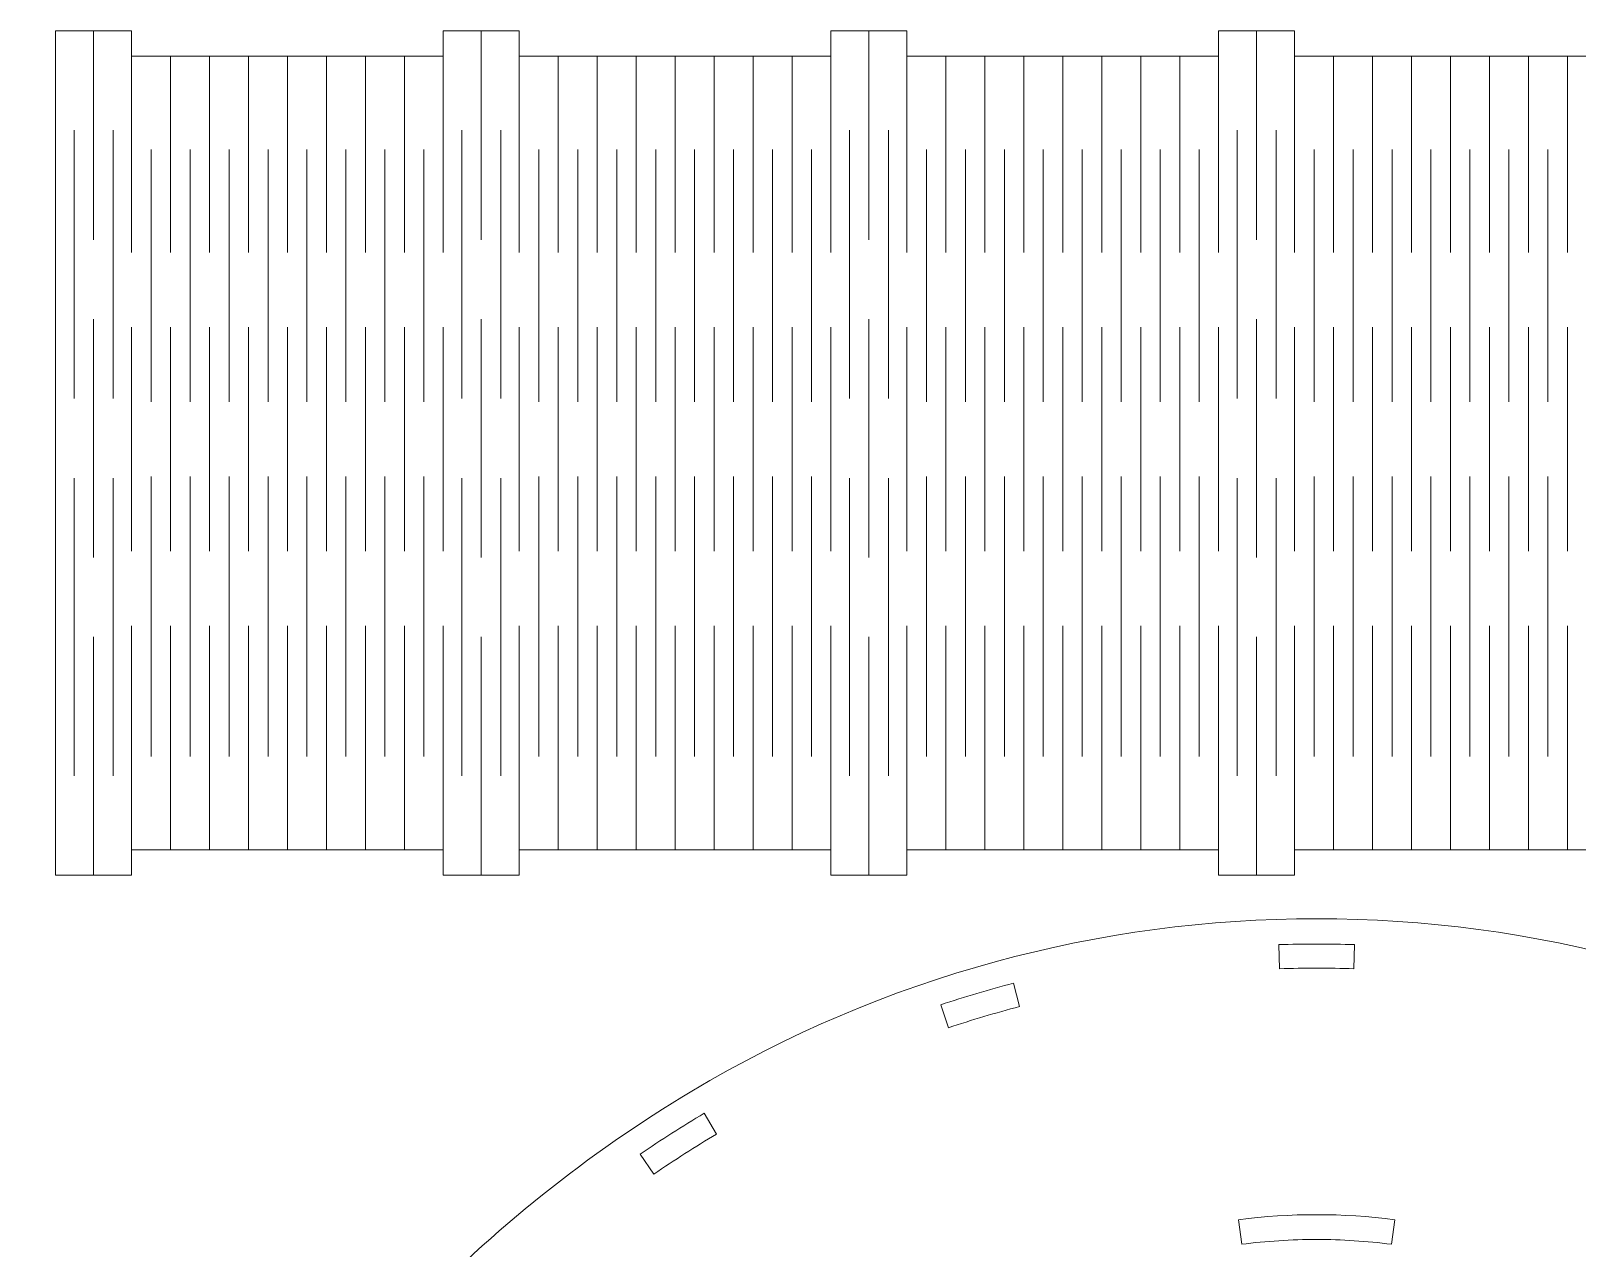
# Model space of a CAD drawing. Header units: millimetres. Extents: x -407 to 406, y -530 to 530.
# Drawn here: x -407.2 to -224, y -252.6 to -108.4 of the extents above; entities that cross this region are included whole.
import ezdxf

# ---------------------------------------------------------------- set-up
doc = ezdxf.new("R2010")
doc.units = ezdxf.units.MM
doc.header["$MEASUREMENT"] = 0
doc.layers.add('Camada 1', color=7, linetype='Continuous')

msp = doc.modelspace()

# ---------------------------------------------------------------- linework, layer by layer
at = {"layer": 'Camada 1', "color": 250, "lineweight": 20}
for points, knots in [([(75.3357, -111.4073), (75.3357, -111.4073), (45.2657, -111.4073), (45.2657, -111.4073), (45.2657, -111.4073), (45.2657, -111.4073), (45.2657, -108.4073), (45.2657, -108.4073), (45.2657, -108.4073), (45.2657, -108.4073), (36.2609, -108.4073), (36.2609, -108.4073), (36.2609, -108.4073), (36.2609, -108.4073), (36.2609, -111.4073), (36.2609, -111.4073), (36.2609, -111.4073), (36.2609, -111.4073), (5.2986, -111.4073), (5.2986, -111.4073), (5.2986, -111.4073), (5.2986, -111.4073), (5.2986, -108.4073), (5.2986, -108.4073), (5.2986, -108.4073), (5.2986, -108.4073), (-3.7062, -108.4073), (-3.7062, -108.4073), (-3.7062, -108.4073), (-3.7062, -108.4073), (-3.7062, -111.4073), (-3.7062, -111.4073), (-3.7062, -111.4073), (-3.7062, -111.4073), (-34.6685, -111.4073), (-34.6685, -111.4073), (-34.6685, -111.4073), (-34.6685, -111.4073), (-34.6685, -108.4073), (-34.6685, -108.4073), (-34.6685, -108.4073), (-34.6685, -108.4073), (-43.6733, -108.4073), (-43.6733, -108.4073), (-43.6733, -108.4073), (-43.6733, -108.4073), (-43.6733, -111.4073), (-43.6733, -111.4073), (-43.6733, -111.4073), (-43.6733, -111.4073), (-73.7433, -111.4073), (-73.7433, -111.4073), (-73.7433, -111.4073), (-73.7433, -111.4073), (-73.7433, -108.4073), (-73.7433, -108.4073), (-73.7433, -108.4073), (-73.7433, -108.4073), (-82.7476, -108.4073), (-82.7476, -108.4073), (-82.7476, -108.4073), (-82.7476, -108.4073), (-82.7476, -111.4073), (-82.7476, -111.4073), (-82.7476, -111.4073), (-82.7476, -111.4073), (-119.6716, -111.4073), (-119.6716, -111.4073), (-119.6716, -111.4073), (-119.6716, -111.4073), (-119.6716, -108.4073), (-119.6716, -108.4073), (-119.6716, -108.4073), (-119.6716, -108.4073), (-128.6759, -108.4073), (-128.6759, -108.4073), (-128.6759, -108.4073), (-128.6759, -108.4073), (-128.6759, -111.4073), (-128.6759, -111.4073), (-128.6759, -111.4073), (-128.6759, -111.4073), (-165.6, -111.4073), (-165.6, -111.4073), (-165.6, -111.4073), (-165.6, -111.4073), (-165.6, -108.4073), (-165.6, -108.4073), (-165.6, -108.4073), (-165.6, -108.4073), (-174.6042, -108.4073), (-174.6042, -108.4073), (-174.6042, -108.4073), (-174.6042, -108.4073), (-174.6042, -111.4073), (-174.6042, -111.4073), (-174.6042, -111.4073), (-174.6042, -111.4073), (-211.5283, -111.4073), (-211.5283, -111.4073), (-211.5283, -111.4073), (-211.5283, -111.4073), (-211.5283, -108.4073), (-211.5283, -108.4073), (-211.5283, -108.4073), (-211.5283, -108.4073), (-220.5326, -108.4073), (-220.5326, -108.4073), (-220.5326, -108.4073), (-220.5326, -108.4073), (-220.5326, -111.4073), (-220.5326, -111.4073), (-220.5326, -111.4073), (-220.5326, -111.4073), (-257.4566, -111.4073), (-257.4566, -111.4073), (-257.4566, -111.4073), (-257.4566, -111.4073), (-257.4566, -108.4073), (-257.4566, -108.4073), (-257.4566, -108.4073), (-257.4566, -108.4073), (-266.4609, -108.4073), (-266.4609, -108.4073), (-266.4609, -108.4073), (-266.4609, -108.4073), (-266.4609, -111.4073), (-266.4609, -111.4073), (-266.4609, -111.4073), (-266.4609, -111.4073), (-303.385, -111.4073), (-303.385, -111.4073), (-303.385, -111.4073), (-303.385, -111.4073), (-303.385, -108.4073), (-303.385, -108.4073), (-303.385, -108.4073), (-303.385, -108.4073), (-312.3893, -108.4073), (-312.3893, -108.4073), (-312.3893, -108.4073), (-312.3893, -108.4073), (-312.3893, -111.4073), (-312.3893, -111.4073), (-312.3893, -111.4073), (-312.3893, -111.4073), (-349.3133, -111.4073), (-349.3133, -111.4073), (-349.3133, -111.4073), (-349.3133, -111.4073), (-349.3133, -108.4073), (-349.3133, -108.4073), (-349.3133, -108.4073), (-349.3133, -108.4073), (-358.3176, -108.4073), (-358.3176, -108.4073), (-358.3176, -108.4073), (-358.3176, -108.4073), (-358.3176, -111.4073), (-358.3176, -111.4073), (-358.3176, -111.4073), (-358.3176, -111.4073), (-395.2417, -111.4073), (-395.2417, -111.4073), (-395.2417, -111.4073), (-395.2417, -111.4073), (-395.2417, -108.4073), (-395.2417, -108.4073), (-395.2417, -108.4073), (-395.2417, -108.4073), (-404.2459, -108.4073), (-404.2459, -108.4073), (-404.2459, -108.4073), (-404.2459, -108.4073), (-404.2459, -208.4073), (-404.2459, -208.4073), (-404.2459, -208.4073), (-404.2459, -208.4073), (-395.2417, -208.4073), (-395.2417, -208.4073), (-395.2417, -208.4073), (-395.2417, -208.4073), (-395.2417, -205.4073), (-395.2417, -205.4073), (-395.2417, -205.4073), (-395.2417, -205.4073), (-358.3176, -205.4073), (-358.3176, -205.4073), (-358.3176, -205.4073), (-358.3176, -205.4073), (-358.3176, -208.4073), (-358.3176, -208.4073), (-358.3176, -208.4073), (-358.3176, -208.4073), (-349.3133, -208.4073), (-349.3133, -208.4073), (-349.3133, -208.4073), (-349.3133, -208.4073), (-349.3133, -205.4073), (-349.3133, -205.4073), (-349.3133, -205.4073), (-349.3133, -205.4073), (-312.3893, -205.4073), (-312.3893, -205.4073), (-312.3893, -205.4073), (-312.3893, -205.4073), (-312.3893, -208.4073), (-312.3893, -208.4073), (-312.3893, -208.4073), (-312.3893, -208.4073), (-303.385, -208.4073), (-303.385, -208.4073), (-303.385, -208.4073), (-303.385, -208.4073), (-303.385, -205.4073), (-303.385, -205.4073), (-303.385, -205.4073), (-303.385, -205.4073), (-266.4609, -205.4073), (-266.4609, -205.4073), (-266.4609, -205.4073), (-266.4609, -205.4073), (-266.4609, -208.4073), (-266.4609, -208.4073), (-266.4609, -208.4073), (-266.4609, -208.4073), (-257.4566, -208.4073), (-257.4566, -208.4073), (-257.4566, -208.4073), (-257.4566, -208.4073), (-257.4566, -205.4073), (-257.4566, -205.4073), (-257.4566, -205.4073), (-257.4566, -205.4073), (-220.5326, -205.4073), (-220.5326, -205.4073), (-220.5326, -205.4073), (-220.5326, -205.4073), (-220.5326, -208.4073), (-220.5326, -208.4073), (-220.5326, -208.4073), (-220.5326, -208.4073), (-211.5283, -208.4073), (-211.5283, -208.4073), (-211.5283, -208.4073), (-211.5283, -208.4073), (-211.5283, -205.4073), (-211.5283, -205.4073), (-211.5283, -205.4073), (-211.5283, -205.4073), (-174.6042, -205.4073), (-174.6042, -205.4073), (-174.6042, -205.4073), (-174.6042, -205.4073), (-174.6042, -208.4073), (-174.6042, -208.4073), (-174.6042, -208.4073), (-174.6042, -208.4073), (-165.6, -208.4073), (-165.6, -208.4073), (-165.6, -208.4073), (-165.6, -208.4073), (-165.6, -205.4073), (-165.6, -205.4073), (-165.6, -205.4073), (-165.6, -205.4073), (-128.6759, -205.4073), (-128.6759, -205.4073), (-128.6759, -205.4073), (-128.6759, -205.4073), (-128.6759, -208.4073), (-128.6759, -208.4073), (-128.6759, -208.4073), (-128.6759, -208.4073), (-119.6716, -208.4073), (-119.6716, -208.4073), (-119.6716, -208.4073), (-119.6716, -208.4073), (-119.6716, -205.4073), (-119.6716, -205.4073), (-119.6716, -205.4073), (-119.6716, -205.4073), (-82.7476, -205.4073), (-82.7476, -205.4073), (-82.7476, -205.4073), (-82.7476, -205.4073), (-82.7476, -208.4073), (-82.7476, -208.4073), (-82.7476, -208.4073), (-82.7476, -208.4073), (-73.7433, -208.4073), (-73.7433, -208.4073), (-73.7433, -208.4073), (-73.7433, -208.4073), (-73.7433, -205.4073), (-73.7433, -205.4073), (-73.7433, -205.4073), (-73.7433, -205.4073), (-43.6733, -205.4073), (-43.6733, -205.4073), (-43.6733, -205.4073), (-43.6733, -205.4073), (-43.6733, -208.4073), (-43.6733, -208.4073), (-43.6733, -208.4073), (-43.6733, -208.4073), (-34.6685, -208.4073), (-34.6685, -208.4073), (-34.6685, -208.4073), (-34.6685, -208.4073), (-34.6685, -205.4073), (-34.6685, -205.4073), (-34.6685, -205.4073), (-34.6685, -205.4073), (-3.7062, -205.4073), (-3.7062, -205.4073), (-3.7062, -205.4073), (-3.7062, -205.4073), (-3.7062, -208.4073), (-3.7062, -208.4073), (-3.7062, -208.4073), (-3.7062, -208.4073), (5.2986, -208.4073), (5.2986, -208.4073), (5.2986, -208.4073), (5.2986, -208.4073), (5.2986, -205.4073), (5.2986, -205.4073), (5.2986, -205.4073), (5.2986, -205.4073), (36.2609, -205.4073), (36.2609, -205.4073), (36.2609, -205.4073), (36.2609, -205.4073), (36.2609, -208.4073), (36.2609, -208.4073), (36.2609, -208.4073), (36.2609, -208.4073), (45.2657, -208.4073), (45.2657, -208.4073), (45.2657, -208.4073), (45.2657, -208.4073), (45.2657, -205.4073), (45.2657, -205.4073), (45.2657, -205.4073), (45.2657, -205.4073), (75.3357, -205.4073), (75.3357, -205.4073), (75.3357, -205.4073), (75.3357, -205.4073), (75.3357, -208.4073), (75.3357, -208.4073), (75.3357, -208.4073), (75.3357, -208.4073), (84.34, -208.4073), (84.34, -208.4073), (84.34, -208.4073), (84.34, -208.4073), (84.34, -205.4073), (84.34, -205.4073), (84.34, -205.4073), (84.34, -205.4073), (121.264, -205.4073), (121.264, -205.4073), (121.264, -205.4073), (121.264, -205.4073), (121.264, -208.4073), (121.264, -208.4073), (121.264, -208.4073), (121.264, -208.4073), (130.2683, -208.4073), (130.2683, -208.4073), (130.2683, -208.4073), (130.2683, -208.4073), (130.2683, -205.4073), (130.2683, -205.4073), (130.2683, -205.4073), (130.2683, -205.4073), (167.1924, -205.4073), (167.1924, -205.4073), (167.1924, -205.4073), (167.1924, -205.4073), (167.1924, -208.4073), (167.1924, -208.4073), (167.1924, -208.4073), (167.1924, -208.4073), (176.1966, -208.4073), (176.1966, -208.4073), (176.1966, -208.4073), (176.1966, -208.4073), (176.1966, -205.4073), (176.1966, -205.4073), (176.1966, -205.4073), (176.1966, -205.4073), (213.1207, -205.4073), (213.1207, -205.4073), (213.1207, -205.4073), (213.1207, -205.4073), (213.1207, -208.4073), (213.1207, -208.4073), (213.1207, -208.4073), (213.1207, -208.4073), (222.125, -208.4073), (222.125, -208.4073), (222.125, -208.4073), (222.125, -208.4073), (222.125, -205.4073), (222.125, -205.4073), (222.125, -205.4073), (222.125, -205.4073), (259.049, -205.4073), (259.049, -205.4073), (259.049, -205.4073), (259.049, -205.4073), (259.049, -208.4073), (259.049, -208.4073), (259.049, -208.4073), (259.049, -208.4073), (268.0533, -208.4073), (268.0533, -208.4073), (268.0533, -208.4073), (268.0533, -208.4073), (268.0533, -205.4073), (268.0533, -205.4073), (268.0533, -205.4073), (268.0533, -205.4073), (304.9774, -205.4073), (304.9774, -205.4073), (304.9774, -205.4073), (304.9774, -205.4073), (304.9774, -208.4073), (304.9774, -208.4073), (304.9774, -208.4073), (304.9774, -208.4073), (313.9817, -208.4073), (313.9817, -208.4073), (313.9817, -208.4073), (313.9817, -208.4073), (313.9817, -205.4073), (313.9817, -205.4073), (313.9817, -205.4073), (313.9817, -205.4073), (350.9057, -205.4073), (350.9057, -205.4073), (350.9057, -205.4073), (350.9057, -205.4073), (350.9057, -208.4073), (350.9057, -208.4073), (350.9057, -208.4073), (350.9057, -208.4073), (359.91, -208.4073), (359.91, -208.4073), (359.91, -208.4073), (359.91, -208.4073), (359.91, -205.4073), (359.91, -205.4073), (359.91, -205.4073), (359.91, -205.4073), (396.8341, -205.4073), (396.8341, -205.4073), (396.8341, -205.4073), (396.8341, -205.4073), (396.8341, -208.4073), (396.8341, -208.4073), (396.8341, -208.4073), (396.8341, -208.4073), (405.8383, -208.4073), (405.8383, -208.4073), (405.8383, -208.4073), (405.8383, -208.4073), (405.8383, -108.4073), (405.8383, -108.4073), (405.8383, -108.4073), (405.8383, -108.4073), (396.8341, -108.4073), (396.8341, -108.4073), (396.8341, -108.4073), (396.8341, -108.4073), (396.8341, -111.4073), (396.8341, -111.4073), (396.8341, -111.4073), (396.8341, -111.4073), (359.91, -111.4073), (359.91, -111.4073), (359.91, -111.4073), (359.91, -111.4073), (359.91, -108.4073), (359.91, -108.4073), (359.91, -108.4073), (359.91, -108.4073), (350.9057, -108.4073), (350.9057, -108.4073), (350.9057, -108.4073), (350.9057, -108.4073), (350.9057, -111.4073), (350.9057, -111.4073), (350.9057, -111.4073), (350.9057, -111.4073), (313.9817, -111.4073), (313.9817, -111.4073), (313.9817, -111.4073), (313.9817, -111.4073), (313.9817, -108.4073), (313.9817, -108.4073), (313.9817, -108.4073), (313.9817, -108.4073), (304.9774, -108.4073), (304.9774, -108.4073), (304.9774, -108.4073), (304.9774, -108.4073), (304.9774, -111.4073), (304.9774, -111.4073), (304.9774, -111.4073), (304.9774, -111.4073), (268.0533, -111.4073), (268.0533, -111.4073), (268.0533, -111.4073), (268.0533, -111.4073), (268.0533, -108.4073), (268.0533, -108.4073), (268.0533, -108.4073), (268.0533, -108.4073), (259.049, -108.4073), (259.049, -108.4073), (259.049, -108.4073), (259.049, -108.4073), (259.049, -111.4073), (259.049, -111.4073), (259.049, -111.4073), (259.049, -111.4073), (222.125, -111.4073), (222.125, -111.4073), (222.125, -111.4073), (222.125, -111.4073), (222.125, -108.4073), (222.125, -108.4073), (222.125, -108.4073), (222.125, -108.4073), (213.1207, -108.4073), (213.1207, -108.4073), (213.1207, -108.4073), (213.1207, -108.4073), (213.1207, -111.4073), (213.1207, -111.4073), (213.1207, -111.4073), (213.1207, -111.4073), (176.1966, -111.4073), (176.1966, -111.4073), (176.1966, -111.4073), (176.1966, -111.4073), (176.1966, -108.4073), (176.1966, -108.4073), (176.1966, -108.4073), (176.1966, -108.4073), (167.1924, -108.4073), (167.1924, -108.4073), (167.1924, -108.4073), (167.1924, -108.4073), (167.1924, -111.4073), (167.1924, -111.4073), (167.1924, -111.4073), (167.1924, -111.4073), (130.2683, -111.4073), (130.2683, -111.4073), (130.2683, -111.4073), (130.2683, -111.4073), (130.2683, -108.4073), (130.2683, -108.4073), (130.2683, -108.4073), (130.2683, -108.4073), (121.264, -108.4073), (121.264, -108.4073), (121.264, -108.4073), (121.264, -108.4073), (121.264, -111.4073), (121.264, -111.4073), (121.264, -111.4073), (121.264, -111.4073), (84.34, -111.4073), (84.34, -111.4073), (84.34, -111.4073), (84.34, -111.4073), (84.34, -108.4073), (84.34, -108.4073), (84.34, -108.4073), (84.34, -108.4073), (75.3357, -108.4073), (75.3357, -108.4073), (75.3357, -108.4073), (75.3357, -108.4073), (75.3357, -111.4073), (75.3357, -111.4073)], [0, 0, 0, 0, 0.00671141, 0.00671141, 0.00671141, 0.00671141, 0.01342282, 0.01342282, 0.01342282, 0.01342282, 0.02013423, 0.02013423, 0.02013423, 0.02013423, 0.02684564, 0.02684564, 0.02684564, 0.02684564, 0.03355705, 0.03355705, 0.03355705, 0.03355705, 0.04026846, 0.04026846, 0.04026846, 0.04026846, 0.04697987, 0.04697987, 0.04697987, 0.04697987, 0.05369128, 0.05369128, 0.05369128, 0.05369128, 0.06040268, 0.06040268, 0.06040268, 0.06040268, 0.06711409, 0.06711409, 0.06711409, 0.06711409, 0.0738255, 0.0738255, 0.0738255, 0.0738255, 0.08053691, 0.08053691, 0.08053691, 0.08053691, 0.08724832, 0.08724832, 0.08724832, 0.08724832, 0.09395973, 0.09395973, 0.09395973, 0.09395973, 0.10067114, 0.10067114, 0.10067114, 0.10067114, 0.10738255, 0.10738255, 0.10738255, 0.10738255, 0.11409396, 0.11409396, 0.11409396, 0.11409396, 0.12080537, 0.12080537, 0.12080537, 0.12080537, 0.12751678, 0.12751678, 0.12751678, 0.12751678, 0.13422819, 0.13422819, 0.13422819, 0.13422819, 0.1409396, 0.1409396, 0.1409396, 0.1409396, 0.14765101, 0.14765101, 0.14765101, 0.14765101, 0.15436242, 0.15436242, 0.15436242, 0.15436242, 0.16107383, 0.16107383, 0.16107383, 0.16107383, 0.16778523, 0.16778523, 0.16778523, 0.16778523, 0.17449664, 0.17449664, 0.17449664, 0.17449664, 0.18120805, 0.18120805, 0.18120805, 0.18120805, 0.18791946, 0.18791946, 0.18791946, 0.18791946, 0.19463087, 0.19463087, 0.19463087, 0.19463087, 0.20134228, 0.20134228, 0.20134228, 0.20134228, 0.20805369, 0.20805369, 0.20805369, 0.20805369, 0.2147651, 0.2147651, 0.2147651, 0.2147651, 0.22147651, 0.22147651, 0.22147651, 0.22147651, 0.22818792, 0.22818792, 0.22818792, 0.22818792, 0.23489933, 0.23489933, 0.23489933, 0.23489933, 0.24161074, 0.24161074, 0.24161074, 0.24161074, 0.24832215, 0.24832215, 0.24832215, 0.24832215, 0.25503356, 0.25503356, 0.25503356, 0.25503356, 0.26174497, 0.26174497, 0.26174497, 0.26174497, 0.26845638, 0.26845638, 0.26845638, 0.26845638, 0.27516779, 0.27516779, 0.27516779, 0.27516779, 0.28187919, 0.28187919, 0.28187919, 0.28187919, 0.2885906, 0.2885906, 0.2885906, 0.2885906, 0.29530201, 0.29530201, 0.29530201, 0.29530201, 0.30201342, 0.30201342, 0.30201342, 0.30201342, 0.30872483, 0.30872483, 0.30872483, 0.30872483, 0.31543624, 0.31543624, 0.31543624, 0.31543624, 0.32214765, 0.32214765, 0.32214765, 0.32214765, 0.32885906, 0.32885906, 0.32885906, 0.32885906, 0.33557047, 0.33557047, 0.33557047, 0.33557047, 0.34228188, 0.34228188, 0.34228188, 0.34228188, 0.34899329, 0.34899329, 0.34899329, 0.34899329, 0.3557047, 0.3557047, 0.3557047, 0.3557047, 0.36241611, 0.36241611, 0.36241611, 0.36241611, 0.36912752, 0.36912752, 0.36912752, 0.36912752, 0.37583893, 0.37583893, 0.37583893, 0.37583893, 0.38255034, 0.38255034, 0.38255034, 0.38255034, 0.38926174, 0.38926174, 0.38926174, 0.38926174, 0.39597315, 0.39597315, 0.39597315, 0.39597315, 0.40268456, 0.40268456, 0.40268456, 0.40268456, 0.40939597, 0.40939597, 0.40939597, 0.40939597, 0.41610738, 0.41610738, 0.41610738, 0.41610738, 0.42281879, 0.42281879, 0.42281879, 0.42281879, 0.4295302, 0.4295302, 0.4295302, 0.4295302, 0.43624161, 0.43624161, 0.43624161, 0.43624161, 0.44295302, 0.44295302, 0.44295302, 0.44295302, 0.44966443, 0.44966443, 0.44966443, 0.44966443, 0.45637584, 0.45637584, 0.45637584, 0.45637584, 0.46308725, 0.46308725, 0.46308725, 0.46308725, 0.46979866, 0.46979866, 0.46979866, 0.46979866, 0.47651007, 0.47651007, 0.47651007, 0.47651007, 0.48322148, 0.48322148, 0.48322148, 0.48322148, 0.48993289, 0.48993289, 0.48993289, 0.48993289, 0.4966443, 0.4966443, 0.4966443, 0.4966443, 0.5033557, 0.5033557, 0.5033557, 0.5033557, 0.51006711, 0.51006711, 0.51006711, 0.51006711, 0.51677852, 0.51677852, 0.51677852, 0.51677852, 0.52348993, 0.52348993, 0.52348993, 0.52348993, 0.53020134, 0.53020134, 0.53020134, 0.53020134, 0.53691275, 0.53691275, 0.53691275, 0.53691275, 0.54362416, 0.54362416, 0.54362416, 0.54362416, 0.55033557, 0.55033557, 0.55033557, 0.55033557, 0.55704698, 0.55704698, 0.55704698, 0.55704698, 0.56375839, 0.56375839, 0.56375839, 0.56375839, 0.5704698, 0.5704698, 0.5704698, 0.5704698, 0.57718121, 0.57718121, 0.57718121, 0.57718121, 0.58389262, 0.58389262, 0.58389262, 0.58389262, 0.59060403, 0.59060403, 0.59060403, 0.59060403, 0.59731544, 0.59731544, 0.59731544, 0.59731544, 0.60402685, 0.60402685, 0.60402685, 0.60402685, 0.61073826, 0.61073826, 0.61073826, 0.61073826, 0.61744966, 0.61744966, 0.61744966, 0.61744966, 0.62416107, 0.62416107, 0.62416107, 0.62416107, 0.63087248, 0.63087248, 0.63087248, 0.63087248, 0.63758389, 0.63758389, 0.63758389, 0.63758389, 0.6442953, 0.6442953, 0.6442953, 0.6442953, 0.65100671, 0.65100671, 0.65100671, 0.65100671, 0.65771812, 0.65771812, 0.65771812, 0.65771812, 0.66442953, 0.66442953, 0.66442953, 0.66442953, 0.67114094, 0.67114094, 0.67114094, 0.67114094, 0.67785235, 0.67785235, 0.67785235, 0.67785235, 0.68456376, 0.68456376, 0.68456376, 0.68456376, 0.69127517, 0.69127517, 0.69127517, 0.69127517, 0.69798658, 0.69798658, 0.69798658, 0.69798658, 0.70469799, 0.70469799, 0.70469799, 0.70469799, 0.7114094, 0.7114094, 0.7114094, 0.7114094, 0.71812081, 0.71812081, 0.71812081, 0.71812081, 0.72483221, 0.72483221, 0.72483221, 0.72483221, 0.73154362, 0.73154362, 0.73154362, 0.73154362, 0.73825503, 0.73825503, 0.73825503, 0.73825503, 0.74496644, 0.74496644, 0.74496644, 0.74496644, 0.75167785, 0.75167785, 0.75167785, 0.75167785, 0.75838926, 0.75838926, 0.75838926, 0.75838926, 0.76510067, 0.76510067, 0.76510067, 0.76510067, 0.77181208, 0.77181208, 0.77181208, 0.77181208, 0.77852349, 0.77852349, 0.77852349, 0.77852349, 0.7852349, 0.7852349, 0.7852349, 0.7852349, 0.79194631, 0.79194631, 0.79194631, 0.79194631, 0.79865772, 0.79865772, 0.79865772, 0.79865772, 0.80536913, 0.80536913, 0.80536913, 0.80536913, 0.81208054, 0.81208054, 0.81208054, 0.81208054, 0.81879195, 0.81879195, 0.81879195, 0.81879195, 0.82550336, 0.82550336, 0.82550336, 0.82550336, 0.83221477, 0.83221477, 0.83221477, 0.83221477, 0.83892617, 0.83892617, 0.83892617, 0.83892617, 0.84563758, 0.84563758, 0.84563758, 0.84563758, 0.85234899, 0.85234899, 0.85234899, 0.85234899, 0.8590604, 0.8590604, 0.8590604, 0.8590604, 0.86577181, 0.86577181, 0.86577181, 0.86577181, 0.87248322, 0.87248322, 0.87248322, 0.87248322, 0.87919463, 0.87919463, 0.87919463, 0.87919463, 0.88590604, 0.88590604, 0.88590604, 0.88590604, 0.89261745, 0.89261745, 0.89261745, 0.89261745, 0.89932886, 0.89932886, 0.89932886, 0.89932886, 0.90604027, 0.90604027, 0.90604027, 0.90604027, 0.91275168, 0.91275168, 0.91275168, 0.91275168, 0.91946309, 0.91946309, 0.91946309, 0.91946309, 0.9261745, 0.9261745, 0.9261745, 0.9261745, 0.93288591, 0.93288591, 0.93288591, 0.93288591, 0.93959732, 0.93959732, 0.93959732, 0.93959732, 0.94630872, 0.94630872, 0.94630872, 0.94630872, 0.95302013, 0.95302013, 0.95302013, 0.95302013, 0.95973154, 0.95973154, 0.95973154, 0.95973154, 0.96644295, 0.96644295, 0.96644295, 0.96644295, 0.97315436, 0.97315436, 0.97315436, 0.97315436, 0.97986577, 0.97986577, 0.97986577, 0.97986577, 0.98657718, 0.98657718, 0.98657718, 0.98657718, 1, 1, 1, 1]), ([(-180.8127, -233.9961), (-156.0782, -248.778), (-135.8824, -270.0105), (-122.3563, -295.4522), (-122.3563, -295.4522), (-108.8338, -320.8872), (-102.5269, -349.4956), (-104.1017, -378.2597), (-104.1017, -378.2597), (-107.3101, -436.8619), (-142.7383, -488.8583), (-196.103, -513.2861), (-196.103, -513.2861), (-196.103, -513.2861), (-196.6977, -513.5583), (-196.6977, -513.5583), (-196.6977, -513.5583), (-196.6977, -513.5583), (-313.0056, -513.5583), (-313.0056, -513.5583), (-313.0056, -513.5583), (-313.0056, -513.5583), (-313.6003, -513.2861), (-313.6003, -513.2861), (-313.6003, -513.2861), (-366.9652, -488.8582), (-402.3933, -436.8617), (-405.6016, -378.2593), (-405.6016, -378.2593), (-407.1765, -349.492), (-400.868, -320.8805), (-387.3424, -295.4436), (-387.3424, -295.4436), (-373.8163, -270.0056), (-353.6222, -248.7762), (-328.8906, -233.9961), (-328.8906, -233.9961), (-283.2929, -206.7461), (-226.4103, -206.746), (-180.8127, -233.9961)], [0, 0, 0, 0, 0.09090909, 0.09090909, 0.09090909, 0.09090909, 0.18181818, 0.18181818, 0.18181818, 0.18181818, 0.27272727, 0.27272727, 0.27272727, 0.27272727, 0.36363636, 0.36363636, 0.36363636, 0.36363636, 0.45454545, 0.45454545, 0.45454545, 0.45454545, 0.54545455, 0.54545455, 0.54545455, 0.54545455, 0.63636364, 0.63636364, 0.63636364, 0.63636364, 0.72727273, 0.72727273, 0.72727273, 0.72727273, 0.81818182, 0.81818182, 0.81818182, 0.81818182, 1, 1, 1, 1]), ([(-259.348, -216.6314), (-259.348, -216.6314), (-259.2549, -219.4909), (-259.2549, -219.4909), (-259.2549, -219.4909), (-256.3203, -219.3976), (-253.3829, -219.3976), (-250.4483, -219.4909), (-250.4483, -219.4909), (-250.4483, -219.4909), (-250.3552, -216.6314), (-250.3552, -216.6314), (-250.3552, -216.6314), (-253.352, -216.5362), (-256.3512, -216.536), (-259.348, -216.6314)], [0, 0, 0, 0, 0.2, 0.2, 0.2, 0.2, 0.4, 0.4, 0.4, 0.4, 0.6, 0.6, 0.6, 0.6, 1, 1, 1, 1]), ([(-299.3856, -223.7574), (-299.3856, -223.7574), (-298.4805, -226.4761), (-298.4805, -226.4761), (-298.4805, -226.4761), (-295.6941, -225.5507), (-292.8783, -224.714), (-290.0387, -223.9677), (-290.0387, -223.9677), (-290.0387, -223.9677), (-290.7644, -221.1985), (-290.7644, -221.1985), (-290.7644, -221.1985), (-293.6582, -221.9586), (-296.5336, -222.8104), (-299.3856, -223.7574)], [0, 0, 0, 0, 0.2, 0.2, 0.2, 0.2, 0.4, 0.4, 0.4, 0.4, 0.6, 0.6, 0.6, 0.6, 1, 1, 1, 1]), ([(-334.9842, -241.446), (-334.9842, -241.446), (-333.3717, -243.8137), (-333.3717, -243.8137), (-333.3717, -243.8137), (-330.9441, -242.1628), (-328.4688, -240.5821), (-325.9497, -239.0745), (-325.9497, -239.0745), (-325.9497, -239.0745), (-327.4206, -236.6133), (-327.4206, -236.6133), (-327.4206, -236.6133), (-329.9991, -238.1562), (-332.5189, -239.7702), (-334.9842, -241.446)], [0, 0, 0, 0, 0.2, 0.2, 0.2, 0.2, 0.4, 0.4, 0.4, 0.4, 0.6, 0.6, 0.6, 0.6, 1, 1, 1, 1]), ([(-245.9745, -252.1269), (-245.9745, -252.1269), (-245.5952, -249.2146), (-245.5952, -249.2146), (-245.5952, -249.2146), (-251.7372, -248.4234), (-257.966, -248.4234), (-264.108, -249.2146), (-264.108, -249.2146), (-264.108, -249.2146), (-263.7288, -252.1268), (-263.7288, -252.1268), (-263.7288, -252.1268), (-260.8065, -251.751), (-257.8423, -251.5584), (-254.8517, -251.5584), (-254.8517, -251.5584), (-251.861, -251.5584), (-248.8969, -251.7511), (-245.9745, -252.1269)], [0, 0, 0, 0, 0.16666667, 0.16666667, 0.16666667, 0.16666667, 0.33333333, 0.33333333, 0.33333333, 0.33333333, 0.5, 0.5, 0.5, 0.5, 0.66666667, 0.66666667, 0.66666667, 0.66666667, 1, 1, 1, 1])]:
    msp.add_open_spline(points, degree=3, knots=knots, dxfattribs=at)
for points in [[(-399.7441, -133.1429), (-399.7441, -133.1429), (-399.7441, -108.4073), (-399.7441, -108.4073)], [(-353.8157, -133.1429), (-353.8157, -133.1429), (-353.8157, -108.4073), (-353.8157, -108.4073)], [(-307.8873, -133.1429), (-307.8873, -133.1429), (-307.8873, -108.4073), (-307.8873, -108.4073)], [(-261.9589, -133.1429), (-261.9589, -133.1429), (-261.9589, -108.4073), (-261.9589, -108.4073)], [(-395.2417, -134.6588), (-395.2417, -134.6588), (-395.2417, -111.4073), (-395.2417, -111.4073)], [(-390.6263, -134.6588), (-390.6263, -134.6588), (-390.6263, -111.4073), (-390.6263, -111.4073)], [(-386.0108, -134.6588), (-386.0108, -134.6588), (-386.0108, -111.4073), (-386.0108, -111.4073)], [(-381.395, -134.6588), (-381.395, -134.6588), (-381.395, -111.4073), (-381.395, -111.4073)], [(-376.7798, -134.6588), (-376.7798, -134.6588), (-376.7798, -111.4073), (-376.7798, -111.4073)], [(-372.1645, -134.6588), (-372.1645, -134.6588), (-372.1645, -111.4073), (-372.1645, -111.4073)], [(-367.5489, -134.6588), (-367.5489, -134.6588), (-367.5489, -111.4073), (-367.5489, -111.4073)], [(-362.9332, -134.6588), (-362.9332, -134.6588), (-362.9332, -111.4073), (-362.9332, -111.4073)], [(-358.3178, -134.6588), (-358.3178, -134.6588), (-358.3178, -111.4073), (-358.3178, -111.4073)], [(-349.3133, -134.6588), (-349.3133, -134.6588), (-349.3133, -111.4073), (-349.3133, -111.4073)], [(-344.6979, -134.6588), (-344.6979, -134.6588), (-344.6979, -111.4073), (-344.6979, -111.4073)], [(-340.0824, -134.6588), (-340.0824, -134.6588), (-340.0824, -111.4073), (-340.0824, -111.4073)], [(-335.4666, -134.6588), (-335.4666, -134.6588), (-335.4666, -111.4073), (-335.4666, -111.4073)], [(-330.8514, -134.6588), (-330.8514, -134.6588), (-330.8514, -111.4073), (-330.8514, -111.4073)], [(-326.2361, -134.6588), (-326.2361, -134.6588), (-326.2361, -111.4073), (-326.2361, -111.4073)], [(-321.6205, -134.6588), (-321.6205, -134.6588), (-321.6205, -111.4073), (-321.6205, -111.4073)], [(-317.0048, -134.6588), (-317.0048, -134.6588), (-317.0048, -111.4073), (-317.0048, -111.4073)], [(-312.3894, -134.6588), (-312.3894, -134.6588), (-312.3894, -111.4073), (-312.3894, -111.4073)], [(-303.3849, -134.6588), (-303.3849, -134.6588), (-303.3849, -111.4073), (-303.3849, -111.4073)], [(-298.7695, -134.6588), (-298.7695, -134.6588), (-298.7695, -111.4073), (-298.7695, -111.4073)], [(-294.154, -134.6588), (-294.154, -134.6588), (-294.154, -111.4073), (-294.154, -111.4073)], [(-289.5382, -134.6588), (-289.5382, -134.6588), (-289.5382, -111.4073), (-289.5382, -111.4073)], [(-284.923, -134.6588), (-284.923, -134.6588), (-284.923, -111.4073), (-284.923, -111.4073)], [(-280.3077, -134.6588), (-280.3077, -134.6588), (-280.3077, -111.4073), (-280.3077, -111.4073)], [(-275.6921, -134.6588), (-275.6921, -134.6588), (-275.6921, -111.4073), (-275.6921, -111.4073)], [(-271.0764, -134.6588), (-271.0764, -134.6588), (-271.0764, -111.4073), (-271.0764, -111.4073)], [(-266.461, -134.6588), (-266.461, -134.6588), (-266.461, -111.4073), (-266.461, -111.4073)], [(-257.4565, -134.6588), (-257.4565, -134.6588), (-257.4565, -111.4073), (-257.4565, -111.4073)], [(-252.8411, -134.6588), (-252.8411, -134.6588), (-252.8411, -111.4073), (-252.8411, -111.4073)], [(-248.2256, -134.6588), (-248.2256, -134.6588), (-248.2256, -111.4073), (-248.2256, -111.4073)], [(-243.6098, -134.6588), (-243.6098, -134.6588), (-243.6098, -111.4073), (-243.6098, -111.4073)], [(-238.9946, -134.6588), (-238.9946, -134.6588), (-238.9946, -111.4073), (-238.9946, -111.4073)], [(-234.3793, -134.6588), (-234.3793, -134.6588), (-234.3793, -111.4073), (-234.3793, -111.4073)], [(-229.7637, -134.6588), (-229.7637, -134.6588), (-229.7637, -111.4073), (-229.7637, -111.4073)], [(-225.148, -134.6588), (-225.148, -134.6588), (-225.148, -111.4073), (-225.148, -111.4073)], [(-402.052, -151.9591), (-402.052, -151.9591), (-402.052, -120.1674), (-402.052, -120.1674)], [(-397.4364, -151.9591), (-397.4364, -151.9591), (-397.4364, -120.1674), (-397.4364, -120.1674)], [(-356.1236, -151.9591), (-356.1236, -151.9591), (-356.1236, -120.1674), (-356.1236, -120.1674)], [(-351.508, -151.9591), (-351.508, -151.9591), (-351.508, -120.1674), (-351.508, -120.1674)], [(-310.1952, -151.9591), (-310.1952, -151.9591), (-310.1952, -120.1674), (-310.1952, -120.1674)], [(-305.5796, -151.9591), (-305.5796, -151.9591), (-305.5796, -120.1674), (-305.5796, -120.1674)], [(-264.2668, -151.9591), (-264.2668, -151.9591), (-264.2668, -120.1674), (-264.2668, -120.1674)], [(-259.6512, -151.9591), (-259.6512, -151.9591), (-259.6512, -120.1674), (-259.6512, -120.1674)], [(-392.934, -152.346), (-392.934, -152.346), (-392.934, -122.4618), (-392.934, -122.4618)], [(-388.3185, -152.346), (-388.3185, -152.346), (-388.3185, -122.4618), (-388.3185, -122.4618)], [(-383.703, -152.346), (-383.703, -152.346), (-383.703, -122.4618), (-383.703, -122.4618)], [(-379.0874, -152.346), (-379.0874, -152.346), (-379.0874, -122.4618), (-379.0874, -122.4618)], [(-374.4721, -152.346), (-374.4721, -152.346), (-374.4721, -122.4618), (-374.4721, -122.4618)], [(-369.8566, -152.346), (-369.8566, -152.346), (-369.8566, -122.4618), (-369.8566, -122.4618)], [(-365.2411, -152.346), (-365.2411, -152.346), (-365.2411, -122.4618), (-365.2411, -122.4618)], [(-360.6255, -152.346), (-360.6255, -152.346), (-360.6255, -122.4618), (-360.6255, -122.4618)], [(-347.0056, -152.346), (-347.0056, -152.346), (-347.0056, -122.4618), (-347.0056, -122.4618)], [(-342.3901, -152.346), (-342.3901, -152.346), (-342.3901, -122.4618), (-342.3901, -122.4618)], [(-337.7746, -152.346), (-337.7746, -152.346), (-337.7746, -122.4618), (-337.7746, -122.4618)], [(-333.159, -152.346), (-333.159, -152.346), (-333.159, -122.4618), (-333.159, -122.4618)], [(-328.5437, -152.346), (-328.5437, -152.346), (-328.5437, -122.4618), (-328.5437, -122.4618)], [(-323.9282, -152.346), (-323.9282, -152.346), (-323.9282, -122.4618), (-323.9282, -122.4618)], [(-319.3127, -152.346), (-319.3127, -152.346), (-319.3127, -122.4618), (-319.3127, -122.4618)], [(-314.6971, -152.346), (-314.6971, -152.346), (-314.6971, -122.4618), (-314.6971, -122.4618)], [(-301.0772, -152.346), (-301.0772, -152.346), (-301.0772, -122.4618), (-301.0772, -122.4618)], [(-296.4617, -152.346), (-296.4617, -152.346), (-296.4617, -122.4618), (-296.4617, -122.4618)], [(-291.8462, -152.346), (-291.8462, -152.346), (-291.8462, -122.4618), (-291.8462, -122.4618)], [(-287.2306, -152.346), (-287.2306, -152.346), (-287.2306, -122.4618), (-287.2306, -122.4618)], [(-282.6153, -152.346), (-282.6153, -152.346), (-282.6153, -122.4618), (-282.6153, -122.4618)], [(-277.9998, -152.346), (-277.9998, -152.346), (-277.9998, -122.4618), (-277.9998, -122.4618)], [(-273.3843, -152.346), (-273.3843, -152.346), (-273.3843, -122.4618), (-273.3843, -122.4618)], [(-268.7687, -152.346), (-268.7687, -152.346), (-268.7687, -122.4618), (-268.7687, -122.4618)], [(-255.1488, -152.346), (-255.1488, -152.346), (-255.1488, -122.4618), (-255.1488, -122.4618)], [(-250.5333, -152.346), (-250.5333, -152.346), (-250.5333, -122.4618), (-250.5333, -122.4618)], [(-245.9178, -152.346), (-245.9178, -152.346), (-245.9178, -122.4618), (-245.9178, -122.4618)], [(-241.3022, -152.346), (-241.3022, -152.346), (-241.3022, -122.4618), (-241.3022, -122.4618)], [(-236.6869, -152.346), (-236.6869, -152.346), (-236.6869, -122.4618), (-236.6869, -122.4618)], [(-232.0714, -152.346), (-232.0714, -152.346), (-232.0714, -122.4618), (-232.0714, -122.4618)], [(-227.4559, -152.346), (-227.4559, -152.346), (-227.4559, -122.4618), (-227.4559, -122.4618)], [(-399.7441, -170.7752), (-399.7441, -170.7752), (-399.7441, -142.5511), (-399.7441, -142.5511)], [(-353.8157, -170.7752), (-353.8157, -170.7752), (-353.8157, -142.5511), (-353.8157, -142.5511)], [(-307.8873, -170.7752), (-307.8873, -170.7752), (-307.8873, -142.5511), (-307.8873, -142.5511)], [(-261.9589, -170.7752), (-261.9589, -170.7752), (-261.9589, -142.5511), (-261.9589, -142.5511)], [(-395.2417, -170.0331), (-395.2417, -170.0331), (-395.2417, -143.5025), (-395.2417, -143.5025)], [(-390.6263, -170.0331), (-390.6263, -170.0331), (-390.6263, -143.5025), (-390.6263, -143.5025)], [(-386.0108, -170.0331), (-386.0108, -170.0331), (-386.0108, -143.5025), (-386.0108, -143.5025)], [(-381.395, -170.0331), (-381.395, -170.0331), (-381.395, -143.5025), (-381.395, -143.5025)], [(-376.7798, -170.0331), (-376.7798, -170.0331), (-376.7798, -143.5025), (-376.7798, -143.5025)], [(-372.1645, -170.0331), (-372.1645, -170.0331), (-372.1645, -143.5025), (-372.1645, -143.5025)], [(-367.5489, -170.0331), (-367.5489, -170.0331), (-367.5489, -143.5025), (-367.5489, -143.5025)], [(-362.9332, -170.0331), (-362.9332, -170.0331), (-362.9332, -143.5025), (-362.9332, -143.5025)], [(-358.3178, -170.0331), (-358.3178, -170.0331), (-358.3178, -143.5025), (-358.3178, -143.5025)], [(-349.3133, -170.0331), (-349.3133, -170.0331), (-349.3133, -143.5025), (-349.3133, -143.5025)], [(-344.6979, -170.0331), (-344.6979, -170.0331), (-344.6979, -143.5025), (-344.6979, -143.5025)], [(-340.0824, -170.0331), (-340.0824, -170.0331), (-340.0824, -143.5025), (-340.0824, -143.5025)], [(-335.4666, -170.0331), (-335.4666, -170.0331), (-335.4666, -143.5025), (-335.4666, -143.5025)], [(-330.8514, -170.0331), (-330.8514, -170.0331), (-330.8514, -143.5025), (-330.8514, -143.5025)], [(-326.2361, -170.0331), (-326.2361, -170.0331), (-326.2361, -143.5025), (-326.2361, -143.5025)], [(-321.6205, -170.0331), (-321.6205, -170.0331), (-321.6205, -143.5025), (-321.6205, -143.5025)], [(-317.0048, -170.0331), (-317.0048, -170.0331), (-317.0048, -143.5025), (-317.0048, -143.5025)], [(-312.3894, -170.0331), (-312.3894, -170.0331), (-312.3894, -143.5025), (-312.3894, -143.5025)], [(-303.3849, -170.0331), (-303.3849, -170.0331), (-303.3849, -143.5025), (-303.3849, -143.5025)], [(-298.7695, -170.0331), (-298.7695, -170.0331), (-298.7695, -143.5025), (-298.7695, -143.5025)], [(-294.154, -170.0331), (-294.154, -170.0331), (-294.154, -143.5025), (-294.154, -143.5025)], [(-289.5382, -170.0331), (-289.5382, -170.0331), (-289.5382, -143.5025), (-289.5382, -143.5025)], [(-284.923, -170.0331), (-284.923, -170.0331), (-284.923, -143.5025), (-284.923, -143.5025)], [(-280.3077, -170.0331), (-280.3077, -170.0331), (-280.3077, -143.5025), (-280.3077, -143.5025)], [(-275.6921, -170.0331), (-275.6921, -170.0331), (-275.6921, -143.5025), (-275.6921, -143.5025)], [(-271.0764, -170.0331), (-271.0764, -170.0331), (-271.0764, -143.5025), (-271.0764, -143.5025)], [(-266.461, -170.0331), (-266.461, -170.0331), (-266.461, -143.5025), (-266.461, -143.5025)], [(-257.4565, -170.0331), (-257.4565, -170.0331), (-257.4565, -143.5025), (-257.4565, -143.5025)], [(-252.8411, -170.0331), (-252.8411, -170.0331), (-252.8411, -143.5025), (-252.8411, -143.5025)], [(-248.2256, -170.0331), (-248.2256, -170.0331), (-248.2256, -143.5025), (-248.2256, -143.5025)], [(-243.6098, -170.0331), (-243.6098, -170.0331), (-243.6098, -143.5025), (-243.6098, -143.5025)], [(-238.9946, -170.0331), (-238.9946, -170.0331), (-238.9946, -143.5025), (-238.9946, -143.5025)], [(-234.3793, -170.0331), (-234.3793, -170.0331), (-234.3793, -143.5025), (-234.3793, -143.5025)], [(-229.7637, -170.0331), (-229.7637, -170.0331), (-229.7637, -143.5025), (-229.7637, -143.5025)], [(-225.148, -170.0331), (-225.148, -170.0331), (-225.148, -143.5025), (-225.148, -143.5025)], [(-392.934, -194.3528), (-392.934, -194.3528), (-392.934, -161.1894), (-392.934, -161.1894)], [(-388.3185, -194.3528), (-388.3185, -194.3528), (-388.3185, -161.1894), (-388.3185, -161.1894)], [(-383.703, -194.3528), (-383.703, -194.3528), (-383.703, -161.1894), (-383.703, -161.1894)], [(-379.0874, -194.3528), (-379.0874, -194.3528), (-379.0874, -161.1894), (-379.0874, -161.1894)], [(-374.4721, -194.3528), (-374.4721, -194.3528), (-374.4721, -161.1894), (-374.4721, -161.1894)], [(-369.8566, -194.3528), (-369.8566, -194.3528), (-369.8566, -161.1894), (-369.8566, -161.1894)], [(-365.2411, -194.3528), (-365.2411, -194.3528), (-365.2411, -161.1894), (-365.2411, -161.1894)], [(-360.6255, -194.3528), (-360.6255, -194.3528), (-360.6255, -161.1894), (-360.6255, -161.1894)], [(-347.0056, -194.3528), (-347.0056, -194.3528), (-347.0056, -161.1894), (-347.0056, -161.1894)], [(-342.3901, -194.3528), (-342.3901, -194.3528), (-342.3901, -161.1894), (-342.3901, -161.1894)], [(-337.7746, -194.3528), (-337.7746, -194.3528), (-337.7746, -161.1894), (-337.7746, -161.1894)], [(-333.159, -194.3528), (-333.159, -194.3528), (-333.159, -161.1894), (-333.159, -161.1894)], [(-328.5437, -194.3528), (-328.5437, -194.3528), (-328.5437, -161.1894), (-328.5437, -161.1894)], [(-323.9282, -194.3528), (-323.9282, -194.3528), (-323.9282, -161.1894), (-323.9282, -161.1894)], [(-319.3127, -194.3528), (-319.3127, -194.3528), (-319.3127, -161.1894), (-319.3127, -161.1894)], [(-314.6971, -194.3528), (-314.6971, -194.3528), (-314.6971, -161.1894), (-314.6971, -161.1894)], [(-301.0772, -194.3528), (-301.0772, -194.3528), (-301.0772, -161.1894), (-301.0772, -161.1894)], [(-296.4617, -194.3528), (-296.4617, -194.3528), (-296.4617, -161.1894), (-296.4617, -161.1894)], [(-291.8462, -194.3528), (-291.8462, -194.3528), (-291.8462, -161.1894), (-291.8462, -161.1894)], [(-287.2306, -194.3528), (-287.2306, -194.3528), (-287.2306, -161.1894), (-287.2306, -161.1894)], [(-282.6153, -194.3528), (-282.6153, -194.3528), (-282.6153, -161.1894), (-282.6153, -161.1894)], [(-277.9998, -194.3528), (-277.9998, -194.3528), (-277.9998, -161.1894), (-277.9998, -161.1894)], [(-273.3843, -194.3528), (-273.3843, -194.3528), (-273.3843, -161.1894), (-273.3843, -161.1894)], [(-268.7687, -194.3528), (-268.7687, -194.3528), (-268.7687, -161.1894), (-268.7687, -161.1894)], [(-255.1488, -194.3528), (-255.1488, -194.3528), (-255.1488, -161.1894), (-255.1488, -161.1894)], [(-250.5333, -194.3528), (-250.5333, -194.3528), (-250.5333, -161.1894), (-250.5333, -161.1894)], [(-245.9178, -194.3528), (-245.9178, -194.3528), (-245.9178, -161.1894), (-245.9178, -161.1894)], [(-241.3022, -194.3528), (-241.3022, -194.3528), (-241.3022, -161.1894), (-241.3022, -161.1894)], [(-236.6869, -194.3528), (-236.6869, -194.3528), (-236.6869, -161.1894), (-236.6869, -161.1894)], [(-232.0714, -194.3528), (-232.0714, -194.3528), (-232.0714, -161.1894), (-232.0714, -161.1894)], [(-227.4559, -194.3528), (-227.4559, -194.3528), (-227.4559, -161.1894), (-227.4559, -161.1894)], [(-402.052, -196.6472), (-402.052, -196.6472), (-402.052, -161.367), (-402.052, -161.367)], [(-397.4364, -196.6472), (-397.4364, -196.6472), (-397.4364, -161.367), (-397.4364, -161.367)], [(-356.1236, -196.6472), (-356.1236, -196.6472), (-356.1236, -161.367), (-356.1236, -161.367)], [(-351.508, -196.6472), (-351.508, -196.6472), (-351.508, -161.367), (-351.508, -161.367)], [(-310.1952, -196.6472), (-310.1952, -196.6472), (-310.1952, -161.367), (-310.1952, -161.367)], [(-305.5796, -196.6472), (-305.5796, -196.6472), (-305.5796, -161.367), (-305.5796, -161.367)], [(-264.2668, -196.6472), (-264.2668, -196.6472), (-264.2668, -161.367), (-264.2668, -161.367)], [(-259.6512, -196.6472), (-259.6512, -196.6472), (-259.6512, -161.367), (-259.6512, -161.367)], [(-395.2417, -205.4073), (-395.2417, -205.4073), (-395.2417, -178.8766), (-395.2417, -178.8766)], [(-390.6263, -205.4073), (-390.6263, -205.4073), (-390.6263, -178.8766), (-390.6263, -178.8766)], [(-386.0108, -205.4073), (-386.0108, -205.4073), (-386.0108, -178.8766), (-386.0108, -178.8766)], [(-381.395, -205.4073), (-381.395, -205.4073), (-381.395, -178.8766), (-381.395, -178.8766)], [(-376.7798, -205.4073), (-376.7798, -205.4073), (-376.7798, -178.8766), (-376.7798, -178.8766)], [(-372.1645, -205.4073), (-372.1645, -205.4073), (-372.1645, -178.8766), (-372.1645, -178.8766)], [(-367.5489, -205.4073), (-367.5489, -205.4073), (-367.5489, -178.8766), (-367.5489, -178.8766)], [(-362.9332, -205.4073), (-362.9332, -205.4073), (-362.9332, -178.8766), (-362.9332, -178.8766)], [(-358.3178, -205.4073), (-358.3178, -205.4073), (-358.3178, -178.8766), (-358.3178, -178.8766)], [(-349.3133, -205.4073), (-349.3133, -205.4073), (-349.3133, -178.8766), (-349.3133, -178.8766)], [(-344.6979, -205.4073), (-344.6979, -205.4073), (-344.6979, -178.8766), (-344.6979, -178.8766)], [(-340.0824, -205.4073), (-340.0824, -205.4073), (-340.0824, -178.8766), (-340.0824, -178.8766)], [(-335.4666, -205.4073), (-335.4666, -205.4073), (-335.4666, -178.8766), (-335.4666, -178.8766)], [(-330.8514, -205.4073), (-330.8514, -205.4073), (-330.8514, -178.8766), (-330.8514, -178.8766)], [(-326.2361, -205.4073), (-326.2361, -205.4073), (-326.2361, -178.8766), (-326.2361, -178.8766)], [(-321.6205, -205.4073), (-321.6205, -205.4073), (-321.6205, -178.8766), (-321.6205, -178.8766)], [(-317.0048, -205.4073), (-317.0048, -205.4073), (-317.0048, -178.8766), (-317.0048, -178.8766)], [(-312.3894, -205.4073), (-312.3894, -205.4073), (-312.3894, -178.8766), (-312.3894, -178.8766)], [(-303.3849, -205.4073), (-303.3849, -205.4073), (-303.3849, -178.8766), (-303.3849, -178.8766)], [(-298.7695, -205.4073), (-298.7695, -205.4073), (-298.7695, -178.8766), (-298.7695, -178.8766)], [(-294.154, -205.4073), (-294.154, -205.4073), (-294.154, -178.8766), (-294.154, -178.8766)], [(-289.5382, -205.4073), (-289.5382, -205.4073), (-289.5382, -178.8766), (-289.5382, -178.8766)], [(-284.923, -205.4073), (-284.923, -205.4073), (-284.923, -178.8766), (-284.923, -178.8766)], [(-280.3077, -205.4073), (-280.3077, -205.4073), (-280.3077, -178.8766), (-280.3077, -178.8766)], [(-275.6921, -205.4073), (-275.6921, -205.4073), (-275.6921, -178.8766), (-275.6921, -178.8766)], [(-271.0764, -205.4073), (-271.0764, -205.4073), (-271.0764, -178.8766), (-271.0764, -178.8766)], [(-266.461, -205.4073), (-266.461, -205.4073), (-266.461, -178.8766), (-266.461, -178.8766)], [(-257.4565, -205.4073), (-257.4565, -205.4073), (-257.4565, -178.8766), (-257.4565, -178.8766)], [(-252.8411, -205.4073), (-252.8411, -205.4073), (-252.8411, -178.8766), (-252.8411, -178.8766)], [(-248.2256, -205.4073), (-248.2256, -205.4073), (-248.2256, -178.8766), (-248.2256, -178.8766)], [(-243.6098, -205.4073), (-243.6098, -205.4073), (-243.6098, -178.8766), (-243.6098, -178.8766)], [(-238.9946, -205.4073), (-238.9946, -205.4073), (-238.9946, -178.8766), (-238.9946, -178.8766)], [(-234.3793, -205.4073), (-234.3793, -205.4073), (-234.3793, -178.8766), (-234.3793, -178.8766)], [(-229.7637, -205.4073), (-229.7637, -205.4073), (-229.7637, -178.8766), (-229.7637, -178.8766)], [(-225.148, -205.4073), (-225.148, -205.4073), (-225.148, -178.8766), (-225.148, -178.8766)], [(-399.7441, -208.4073), (-399.7441, -208.4073), (-399.7441, -180.1832), (-399.7441, -180.1832)], [(-353.8157, -208.4073), (-353.8157, -208.4073), (-353.8157, -180.1832), (-353.8157, -180.1832)], [(-307.8873, -208.4073), (-307.8873, -208.4073), (-307.8873, -180.1832), (-307.8873, -180.1832)], [(-261.9589, -208.4073), (-261.9589, -208.4073), (-261.9589, -180.1832), (-261.9589, -180.1832)]]:
    msp.add_open_spline(points, degree=3, dxfattribs=at)

doc.saveas('drawing.dxf')
